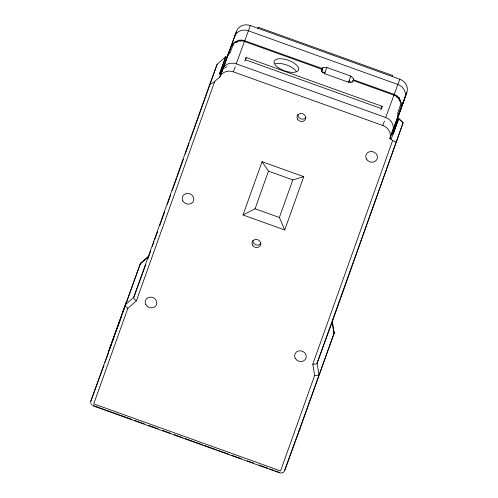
<?xml version="1.0" encoding="UTF-8"?>
<svg xmlns="http://www.w3.org/2000/svg" width="498" height="498" viewBox="0 0 498 498"><rect width="100%" height="100%" fill="white"/><g stroke="black" fill="none" stroke-linecap="round" stroke-linejoin="round"><path stroke-width="0.75" d="M402.751 103.87L402.832 102.576M392.436 76.038L392.617 75.491L258.362 27.29L257.983 28.293M258.176 27.832L258.362 27.29M90.717 402.863A3.691 3.33 20.2 0 1 90.81 401.127L140.467 263.293L148.466 256.265M126.243 301.987L108.458 351.818L120.304 319.616M106.099 359.562L108.439 352.995M110.002 348.625L111.838 343.495M112.604 341.335L113.924 337.663M117.547 327.479L119.894 320.911M120.566 318.901L121.873 315.24M122.396 313.771L140.467 263.293A3.691 1.6 19.6 0 1 141.88 262.595M214.775 81.286L136.396 300.848L127.824 308.374L93.736 403.878L280.561 470.952L314.649 375.448L312.794 364.175L392.661 140.436L389.872 138.649A11.081 9.985 20.2 0 0 382.8 125.502L233.338 71.843A11.081 9.985 20.2 0 0 219.556 77.501C216.537 79.145 213.113 83.776 209.863 84.106L217.134 64.335L225.812 56.542L219.581 74.071M209.863 84.106L133.738 297.356L134.286 298.999L136.396 300.848M147.931 258.773L150.769 250.818M152.32 246.479L154.131 241.412M154.903 239.245L157.742 231.29M159.808 225.501L164.714 211.762M167.309 204.46L170.683 194.973M172.24 190.597L176.653 178.191M177.17 176.728L183.401 159.211M185.212 154.106L189.109 143.156M190.149 140.237L217.134 64.335M220.913 73.829L227.094 56.909L228.314 54.606L230.169 52.707L233.487 43.693C236.724 41.44 240.584 39.796 244.468 41.483L322.15 69.371L321.87 70.118A5.54 2.403 19.6 0 0 326.258 74.246L346.764 81.61A5.54 2.403 19.6 0 0 352.808 81.23L353.082 80.477L393.93 95.143C398.008 96.313 399.931 100.042 401.008 103.833L397.69 112.853L397.921 115.499M221.436 72.764L236.55 31.206A11.081 9.985 20.2 0 1 250.332 25.547L399.794 79.207A11.081 9.985 20.2 0 1 406.866 92.354L392.044 133.869M222.058 71.644L236.55 31.206M244.848 61.223L246.199 57.507L382.159 106.317L381.642 107.78M245.676 58.969L246.199 57.507M243.024 214.98L262.041 161.707L303.749 176.678L284.731 229.958L243.024 214.98L255.063 208.768L268.484 171.156L262.041 161.707M321.378 71.5L322.76 67.716L326.788 67.46L350.773 76.07L353.698 78.821L352.497 82.182M321.565 71.077L322.76 67.716M324.435 74.059L326.788 67.46M284.731 229.958L279.39 217.501L292.818 179.89L303.749 176.678M348.419 82.668L350.773 76.07M380.808 110.033L382.159 106.317M391.21 135.039L401.519 105.725L401.282 103.086L399.309 97.988L396.794 95.678L394.211 94.39L353.362 79.724L353.698 78.821M391.789 133.8L406.866 92.354M392.113 133.526L404.93 97.614A11.081 9.985 20.2 0 0 397.858 84.467L248.396 30.808A11.081 9.985 20.2 0 0 234.614 36.466M393.283 133.962L398.736 118.624L403.119 122.751L331.282 324.603M398.736 118.624L403.119 122.751L317.089 363.185L315.601 364.094L312.794 364.175M282.777 472.546A3.691 3.33 20.2 0 0 284.588 470.697L334.245 332.863L332.39 321.59A3.691 1.6 19.6 0 0 332.415 321.16M321.453 71.345L321.87 70.187M90.81 401.127L103.958 365.395M105.034 362.476L105.837 360.291M145.79 264.594L133.738 297.356L125.166 304.888L125.714 306.531L127.824 308.374M225.812 56.542L219.388 74.015L221.436 72.391A11.081 9.985 20.2 0 1 222.289 70.629M219.556 77.501L221.436 72.391M322.43 68.618L244.748 40.73L241.935 40.083L238.53 40.263L233.761 42.94L231.912 44.832L227.231 56.535M233.338 71.843L235.218 66.732M222.463 69.496A11.081 9.985 20.2 0 1 236.245 63.837L244.468 41.483M244.748 40.73L250.332 25.547M382.8 125.502L384.412 121.126M392.779 130.644A11.081 9.985 20.2 0 0 385.707 117.497L393.93 95.143M394.211 94.39L399.794 79.207M389.872 138.649L391.752 133.539A11.081 9.985 20.2 0 0 392.262 130.98M391.173 139.116L398.655 118.792M332.39 321.59L317.089 363.185L318.944 374.459L317.456 375.368L314.649 375.448M284.588 470.697L299.889 429.102A3.691 3.33 20.2 0 1 299.485 429.874M392.237 76.493L392.617 75.491M396.196 141.575L394.933 141.868L392.661 140.436M140.193 264.046L148.765 256.514M282.578 472.832L280.66 473.1M322.424 72.341L325.107 72.179M399.06 100.521L400.51 101.038M238.53 40.263L240.721 41.054M396.402 96.942L399.309 97.988M235.654 41.851L237.116 42.374M231.912 44.832L233.319 45.337M400.112 105.221L401.519 105.725M245.371 59.76L381.331 108.57M236.245 63.837L385.707 117.497M391.752 133.539L393.053 134.006M268.484 171.156L292.818 179.89M255.063 208.768L279.39 217.501M93.17 405.509L105.576 409.96M107.033 410.489L119.439 414.94M120.902 415.463L131.846 419.397M134.765 420.443L144.252 423.848M148.634 425.423L158.121 428.828M162.497 430.397L170.528 433.279M174.176 434.592L182.934 437.736M185.119 438.52L202.636 444.807M204.099 445.337L216.506 449.787M217.962 450.31L228.912 454.244M231.831 455.29L241.318 458.695M247.151 460.793L253.725 463.152M258.829 464.983L267.588 468.126M269.779 468.917L273.427 470.224M274.884 470.747L279.994 472.583M93.07 405.851L279.839 472.907M349.086 80.788L351.04 82.612M332.116 322.343L333.971 333.616M334.058 331.942A3.691 1.6 19.6 0 1 334.245 332.863L299.615 429.861A3.691 3.33 20.2 0 1 298.588 431.262M224.511 68.195A11.081 9.985 20.2 0 1 226.864 66.838M92.304 405.079A3.691 3.33 20.2 0 1 91.041 403.71M305.921 117.497A4.432 3.99 20.2 0 1 300.898 118.835A4.432 3.99 20.2 0 1 297.866 114.602M260.946 243.485A4.432 3.99 20.2 0 1 255.922 244.823A4.432 3.99 20.2 0 1 252.891 240.59M275.133 63.831A12.923 5.603 19.6 0 1 296.204 71.401M182.828 200.906A5.908 5.322 20.2 0 0 192.938 202.001A5.908 5.322 20.2 0 0 188.319 193.417A5.908 5.322 20.2 0 0 182.828 200.906M295.258 358.305A5.908 5.322 20.2 0 0 305.367 359.4A5.908 5.322 20.2 0 0 300.748 350.81A5.908 5.322 20.2 0 0 295.258 358.305M366.41 158.98A5.908 5.322 20.2 0 0 376.519 160.07A5.908 5.322 20.2 0 0 371.9 151.485A5.908 5.322 20.2 0 0 366.41 158.98M145.796 304.645A5.908 5.322 20.2 0 0 155.905 305.741A5.908 5.322 20.2 0 0 151.286 297.15A5.908 5.322 20.2 0 0 145.796 304.645M252.48 245.072A4.432 3.99 20.2 0 0 260.062 245.888A4.432 3.99 20.2 0 0 256.601 239.451A4.432 3.99 20.2 0 0 252.48 245.072M297.455 119.078A4.432 3.99 20.2 0 0 305.037 119.9A4.432 3.99 20.2 0 0 301.57 113.457A4.432 3.99 20.2 0 0 297.455 119.078M278.619 67.915A12.923 5.603 19.6 0 0 298.545 69.913A12.923 5.603 19.6 0 0 281.974 58.801A12.923 5.603 19.6 0 0 278.619 67.915"/></g></svg>
